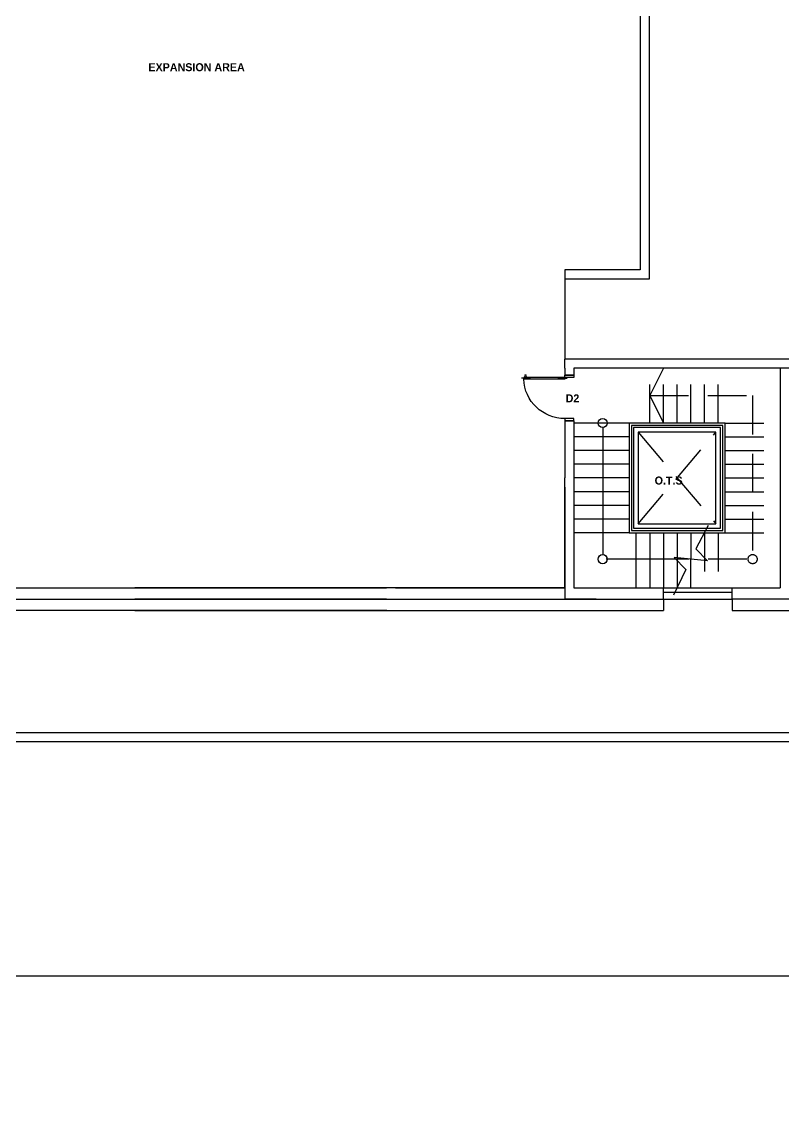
# Model space of a CAD drawing. Header units: inches. Extents: x 484217 to 497210, y -26946 to -21493.
# Drawn here: x 490529 to 491278, y -26946 to -25876 of the extents above; entities that cross this region are included whole.
import ezdxf

# ---------------------------------------------------------------- set-up
doc = ezdxf.new("R2010")
doc.units = ezdxf.units.IN
doc.header["$LTSCALE"] = 20
doc.header["$MEASUREMENT"] = 0
doc.header["$PDMODE"] = 1
doc.linetypes.add('ACAD_ISO03W100', pattern=[30, 12, -18])
doc.linetypes.add('HIDDEN', pattern=[9.525, 6.35, -3.175])
for name, color, linetype in [('A-DIMENSION', 4, 'Continuous'), ('A-Door', 1, 'Continuous'), ('A-GLASS', 4, 'Continuous'), ('A-STAIR', 1, 'Continuous'), ('A-STAIRS', 1, 'Continuous'), ('A-WALL', 7, 'Continuous'), ('I-WALL-FULL', 5, 'Continuous'), ('I-WALL-IN', 3, 'Continuous')]:
    doc.layers.add(name, color=color, linetype=linetype)
doc.layers.add('I-ANNO-TEXT', color=7, linetype='Continuous', lineweight=18)
doc.styles.add('MICRO', font='')
doc.styles.add('ROMANS', font='romans')
doc.styles.get('MICRO').set_extended_font_data('MicrogrammaSSi', bold=True)
doc.dimstyles.new('DIM 1-100', dxfattribs={"dimtxt": 200, "dimasz": 100, "dimexe": 0.1, "dimexo": 0.4, "dimgap": 100, "dimtad": 0, "dimdec": 0, "dimzin": 0, "dimdsep": 46, "dimtxsty": 'ROMANS', "dimblk": 'TICK', "dimcen": 0.09, "dimse1": 1, "dimse2": 1, "dimclrd": 2, "dimclre": 2, "dimclrt": 1, "dimazin": 0, "dimtfac": 1, "dimtdec": 0, "dimtofl": 0, "dimtmove": 0, "dimatfit": 3, "dimldrblk": 'OBLIQUE', "dimfxl": 0.1, "dimtolj": 1, "dimtzin": 0, "dimarcsym": 0})

# ---------------------------------------------------------------- blocks, each defined once
blk = doc.blocks.new('2D-L100')
at = {"layer": 'A-Door'}
for p, q in [((0.038, 1.067), (0.05, 1.067)), ((0.038, 1.051), (0.05, 1.051)), ((0.09, 1.099), (0.05, 1.099)), ((0.05, 0.2), (0.05, 1.099)), ((0.09, 0.999), (0.05, 0.999)), ((0.07, 0.949), (0.07, 1.149)), ((0.09, 0.2), (0.09, 1.099)), ((0.05, 0.3), (0.09, 0.3)), ((0.07, 0.35), (0.07, 0.15)), ((0.05, 0.2), (0, 0.2)), ((0, 0.2), (0, 0)), ((0, 0), (0.05, 0)), ((0.05, 0.2), (0.09, 0.2)), ((0.05, 0), (0.05, 0.2)), ((0.95, 0.2), (1, 0.2)), ((0.95, 0), (0.95, 0.2)), ((1, 0), (0.95, 0)), ((1, 0.2), (1, 0))]:
    blk.add_line(p, q, dxfattribs=at)
blk.add_circle((0.018, 1.059), 0.02, dxfattribs=at)
blk.add_arc((0.05, 0.2), 0.9, 0, 87.4527, dxfattribs=at)
blk = doc.blocks.new('TICK')
for p, q in [((0, 1), (0, -1)), ((0.707, 0.707), (-0.707, -0.707)), ((1, 0), (-1, 0))]:
    blk.add_line(p, q)
blk = doc.blocks.new('*D873')
at = {"layer": 'Defpoints', "color": 0, "transparency": 16777216}
for p in [(490361.1, -26584.3, 6.9), (494370.8, -26584.3, 6.9), (494370.8, -26814.8)]:
    blk.add_point(p, dxfattribs=at)
at = {"layer": 'I-WALL-IN', "color": 2, "lineweight": -2, "transparency": 16777216}
for p, q in [((490461.1, -26814.8), (491670.7, -26814.8)), ((494270.8, -26814.8), (493061.2, -26814.8))]:
    blk.add_line(p, q, dxfattribs=at)
at = {"layer": 'I-WALL-IN', "color": 2, "lineweight": -2, "transparency": 16777216, "xscale": 100, "yscale": 100, "zscale": 100, "rotation": 180}
blk.add_blockref('TICK', (490361.1, -26814.8), dxfattribs=at)
at = {"layer": 'I-WALL-IN', "color": 2, "lineweight": -2, "transparency": 16777216, "xscale": 100, "yscale": 100, "zscale": 100}
blk.add_blockref('TICK', (494370.8, -26814.8), dxfattribs=at)
at = {"layer": 'I-WALL-IN', "color": 1, "transparency": 16777216, "insert": (492365.9, -26814.8), "char_height": 200, "attachment_point": 5, "style": 'ROMANS'}
blk.add_mtext('\\A1;334\'-2"', dxfattribs=at)
blk = doc.blocks.new('_Oblique')
at = {"color": 0, "linetype": 'ByBlock', "lineweight": -2}
blk.add_line((-0.5, -0.5), (0.5, 0.5), dxfattribs=at)

msp = doc.modelspace()

# ---------------------------------------------------------------- linework, layer by layer
for p, q in [((490888.2, -26432.8, 6.9), (490640.4, -26432.8, 6.9)), ((491063.3, -26432.8, 6.9), (490887.8, -26432.8, 6.9)), ((490640.4, -26444.1, 6.9), (490888.2, -26444.1, 6.9)), ((490888.2, -26444.1, 6.9), (491063.3, -26444.1, 6.9)), ((490888.2, -26444.1, 6.9), (490888.2, -26444.1, 6.9)), ((490361.1, -26584.3, 6.9), (494370.8, -26584.3, 6.9)), ((490372.3, -26575.3, 6.9), (494359.2, -26575.3, 6.9))]:
    msp.add_line(p, q)
for radius, start, end in [(553.5, 111.6375, 173.9596), (540, 110.9074, 175.247)]:
    msp.add_arc((490969.3, -26072.6, 6.9), radius, start, end)
at = {"layer": 'A-DIMENSION', "color": 8}
for p, q in [((490640.4, -26432.8, 6.9), (490887.8, -26432.8, 6.9)), ((490640.4, -26444.1, 6.9), (490912.4, -26444.1, 6.9)), ((491160.3, -26444.1, 6.9), (491160.3, -26455.3, 6.9)), ((491227.8, -26444.1, 6.9), (491227.8, -26455.3, 6.9)), ((490640.4, -26455.3, 6.9), (490372.3, -26455.3, 6.9)), ((490640.4, -26455.3, 6.9), (490912.4, -26455.3, 6.9)), ((490888.2, -26455.3, 6.9), (491160.3, -26455.3, 6.9)), ((491227.8, -26455.3, 6.9), (491360.3, -26455.3, 6.9))]:
    msp.add_line(p, q, dxfattribs=at)
at = {"layer": 'A-GLASS'}
for p, q in [((491160.3, -26432.8, 6.9), (491227.8, -26432.8, 6.9)), ((491165.2, -26432.8, 6.9), (491222.6, -26432.8, 6.9)), ((490887.8, -26444.1, 6.9), (490640.4, -26444.1, 6.9)), ((491160.3, -26437.3, 6.9), (491227.8, -26437.3, 6.9)), ((491165.2, -26437.3, 6.9), (491222.6, -26437.3, 6.9)), ((490888.2, -26455.3, 6.9), (490640.4, -26455.3, 6.9))]:
    msp.add_line(p, q, dxfattribs=at)
at = {"layer": 'A-STAIR', "linetype": 'HIDDEN', "ltscale": 0.3}
for p, q in [((491146.8, -26270.8, 6.9), (491146.8, -26216.8, 6.9)), ((491160.3, -26270.8, 6.9), (491160.3, -26216.8, 6.9)), ((491173.8, -26270.8, 6.9), (491173.8, -26216.8, 6.9)), ((491187.3, -26270.8, 6.9), (491187.3, -26216.8, 6.9)), ((491200.8, -26270.8, 6.9), (491200.8, -26216.8, 6.9)), ((491214.3, -26270.8, 6.9), (491214.3, -26216.8, 6.9)), ((491221, -26270.8, 6.9), (491275, -26270.8, 6.9)), ((491221, -26284.3, 6.9), (491275, -26284.3, 6.9)), ((491221, -26297.8, 6.9), (491275, -26297.8, 6.9)), ((491221, -26311.3, 6.9), (491275, -26311.3, 6.9)), ((491221, -26324.8, 6.9), (491275, -26324.8, 6.9)), ((491221, -26338.3, 6.9), (491275, -26338.3, 6.9)), ((491221, -26351.8, 6.9), (491275, -26351.8, 6.9)), ((491221, -26365.3, 6.9), (491275, -26365.3, 6.9)), ((491200.8, -26378.8, 6.9), (491200.8, -26432.8, 6.9)), ((491214.3, -26378.8, 6.9), (491214.3, -26432.8, 6.9)), ((491221, -26378.8, 6.9), (491275, -26378.8, 6.9)), ((491187.3, -26432.8, 6.9), (491187.3, -26404.7, 6.9))]:
    msp.add_line(p, q, dxfattribs=at)
at = {"layer": 'A-STAIR'}
for p, q in [((491126.5, -26270.8, 6.9), (491072.5, -26270.8, 6.9)), ((491126.5, -26284.3, 6.9), (491072.5, -26284.3, 6.9)), ((491126.5, -26297.8, 6.9), (491072.5, -26297.8, 6.9)), ((491126.5, -26311.3, 6.9), (491072.5, -26311.3, 6.9)), ((491126.5, -26324.8, 6.9), (491072.5, -26324.8, 6.9)), ((491126.5, -26338.3, 6.9), (491072.5, -26338.3, 6.9)), ((491126.5, -26351.8, 6.9), (491072.5, -26351.8, 6.9)), ((491126.5, -26365.3, 6.9), (491072.5, -26365.3, 6.9)), ((491126.5, -26378.8, 6.9), (491072.5, -26378.8, 6.9)), ((491133.3, -26378.8, 6.9), (491133.3, -26432.8, 6.9)), ((491146.8, -26378.8, 6.9), (491146.8, -26432.8, 6.9)), ((491160.3, -26378.8, 6.9), (491160.3, -26432.8, 6.9)), ((491173.8, -26378.8, 6.9), (491173.8, -26432.8, 6.9)), ((491187.3, -26378.8, 6.9), (491187.3, -26404.7, 6.9))]:
    msp.add_line(p, q, dxfattribs=at)
at = {"layer": 'A-STAIR', "color": 8, "linetype": 'HIDDEN', "ltscale": 0.3}
for p, q in [((491135.5, -26279.8, 6.9), (491212, -26369.8, 6.9)), ((491135.5, -26369.8, 6.9), (491212, -26279.8, 6.9))]:
    msp.add_line(p, q, dxfattribs=at)
at = {"layer": 'A-STAIR', "linetype": 'HIDDEN', "ltscale": 0.3, "elevation": 6.9}
for points in [[(491160.3, -26216.8), (491146.8, -26243.8), (491160.3, -26270.8)], [(491146.8, -26243.8), (491248, -26243.8), (491248, -26400.2)], [(491242.4, -26404.7), (491180.5, -26404.7)]]:
    msp.add_lwpolyline(points, dxfattribs=at)
at = {"layer": 'A-STAIR', "elevation": 6.9}
for points in [[(491126.5, -26270.8), (491126.5, -26378.8), (491221, -26378.8), (491221, -26270.8)], [(491128.8, -26273.1), (491128.8, -26376.6), (491218.8, -26376.6), (491218.8, -26273.1)], [(491131, -26275.3), (491131, -26374.3), (491216.5, -26374.3), (491216.5, -26275.3)], [(491135.5, -26279.8), (491135.5, -26369.8), (491212, -26369.8), (491212, -26279.8)]]:
    msp.add_lwpolyline(points, close=True, dxfattribs=at)
for points in [[(491100.6, -26275.3), (491100.6, -26400.2)], [(491180.5, -26404.7), (491104, -26404.7)]]:
    msp.add_lwpolyline(points, dxfattribs=at)
at = {"layer": 'A-STAIR'}
for centre in [(491100.6, -26270.8, 6.9), (491100.6, -26404.7, 6.9)]:
    msp.add_circle(centre, 4.5, dxfattribs=at)
at = {"layer": 'A-STAIR', "linetype": 'HIDDEN', "ltscale": 0.3}
msp.add_circle((491248, -26404.7, 6.9), 4.5, dxfattribs=at)
at = {"layer": 'A-STAIRS'}
msp.add_line((491160.3, -26444.1, 6.9), (491227.8, -26444.1, 6.9), dxfattribs=at)
at = {"layer": 'A-WALL'}
for p, q in [((491275, -26216.8, 6.9), (491072.3, -26216.8, 6.9)), ((491275, -26216.8, 6.9), (491072.5, -26216.8, 6.9)), ((491275, -26216.8, 6.9), (491275, -26432.8, 6.9)), ((491063.3, -26333.8, 6.9), (491063.3, -26432.8, 6.9)), ((490372.3, -26432.8, 6.9), (490640.4, -26432.8, 6.9)), ((490896.8, -26432.8, 6.9), (491063.3, -26432.8, 6.9)), ((491072.3, -26432.8, 6.9), (491094.3, -26432.8, 6.9)), ((490372.3, -26444.1, 6.9), (490640.4, -26444.1, 6.9)), ((490888.2, -26444.1, 6.9), (491094.3, -26444.1, 6.9))]:
    msp.add_line(p, q, dxfattribs=at)
at = {"layer": 'A-WALL', "elevation": 6.9}
msp.add_lwpolyline([(491204.3, -26371.5), (491192.1, -26394.6), (491203.6, -26406.3), (491170.9, -26403.1), (491182.4, -26414.9), (491170.3, -26440.2)], dxfattribs=at)
at = {"layer": 'I-WALL-FULL'}
for p, q in [((491364.6, -26207.8, 6.9), (491063.3, -26207.8, 6.9)), ((491063.3, -26216.8, 6.9), (491063.3, -26207.8, 6.9)), ((491063.3, -26207.8, 6.9), (491063.3, -26207.8, 6.9)), ((491063.3, -26216.8, 6.9), (491063.3, -26223.6, 6.9)), ((491072.3, -26216.8, 6.9), (491072.3, -26223.6, 6.9)), ((491072.3, -26216.8, 6.9), (491072.3, -26223.6, 6.9)), ((491351.3, -26216.8, 6.9), (491072.3, -26216.8, 6.9)), ((491072.3, -26223.6, 6.9), (491063.3, -26223.6, 6.9)), ((491072.3, -26223.6, 6.9), (491063.3, -26223.6, 6.9)), ((491063.3, -26268.6, 6.9), (491063.3, -26324.8, 6.9)), ((491072.3, -26268.6, 6.9), (491063.3, -26268.6, 6.9)), ((491072.3, -26268.6, 6.9), (491072.3, -26432.8, 6.9)), ((491063.3, -26432.8, 6.9), (491063.3, -26324.8, 6.9)), ((490896.8, -26432.8, 6.9), (491063.3, -26432.8, 6.9)), ((491063.3, -26432.8, 6.9), (491063.3, -26444.1, 6.9)), ((491072.3, -26432.8, 6.9), (491160.3, -26432.8, 6.9)), ((491072.3, -26432.8, 6.9), (491160.3, -26432.8, 6.9)), ((491160.3, -26444.1, 6.9), (491160.3, -26432.8, 6.9)), ((491227.8, -26444.1, 6.9), (491227.8, -26432.8, 6.9)), ((491227.8, -26432.8, 6.9), (491275, -26432.8, 6.9)), ((490888.2, -26444.1, 6.9), (491160.3, -26444.1, 6.9)), ((491094.3, -26444.1, 6.9), (491063.3, -26444.1, 6.9)), ((491360.3, -26444.1, 6.9), (491227.8, -26444.1, 6.9))]:
    msp.add_line(p, q, dxfattribs=at)
at = {"layer": 'I-WALL-IN'}
msp.add_line((491063.3, -26120.1, 6.9), (491063.3, -26129.1, 6.9), dxfattribs=at)
at = {"layer": 'I-WALL-IN', "linetype": 'ACAD_ISO03W100'}
msp.add_line((491063.3, -26129.1, 6.9), (491063.3, -26207.8, 6.9), dxfattribs=at)
at = {"layer": 'I-WALL-IN', "elevation": 6.9}
for points in [[(491137.3, -25802.5), (491137.3, -26120.1)], [(491146.3, -25802.5), (491146.3, -26129.1)], [(491137.3, -26120.1), (491063.3, -26120.1)], [(491146.3, -26129.1), (491063.3, -26129.1)]]:
    msp.add_lwpolyline(points, dxfattribs=at)

# ---------------------------------------------------------------- block references
at = {"layer": 'A-Door', "xscale": -45, "yscale": 45, "zscale": 45, "rotation": 90}
msp.add_blockref('2D-L100', (491072.3, -26223.6, 6.9), dxfattribs=at)

# ---------------------------------------------------------------- texts
at = {"layer": 'I-ANNO-TEXT', "style": 'MICRO'}
for s, height, p in [('EXPANSION AREA', 7.875, (490653.7, -25924.5, 6.9)), ('O.T.S', 7.88, (491151.7, -26331.3, 6.9)), ('O.T.S', 7.88, (491151.7, -26331.3, 6.9))]:
    msp.add_text(s, height=height, dxfattribs=at).set_placement(p)
at = {"layer": 'I-ANNO-TEXT', "insert": (491064.1, -26242.5, 6.9), "char_height": 7.875, "attachment_point": 1, "style": 'MICRO'}
msp.add_mtext_dynamic_manual_height_columns('{\\fBahnschrift Light|b1|i0|c0|p34;D2}', width=7.41, gutter_width=1.5, heights=[0], dxfattribs=at)

# ---------------------------------------------------------------- dimensions: what is measured, and where the dimension line sits
at = {"layer": 'I-WALL-IN'}
dim = msp.add_linear_dim(base=(494370.8, -26814.8), p1=(490361.1, -26584.3, 6.9), p2=(494370.8, -26584.3, 6.9), dimstyle='DIM 1-100', override={"dimlunit": 4, "dimfxl": 0.18}, dxfattribs=at)
dim.commit()
dim.dimension.update_dxf_attribs({"geometry": '*D873', "text_midpoint": (492365.9, -26814.8)})

doc.saveas('drawing.dxf')
